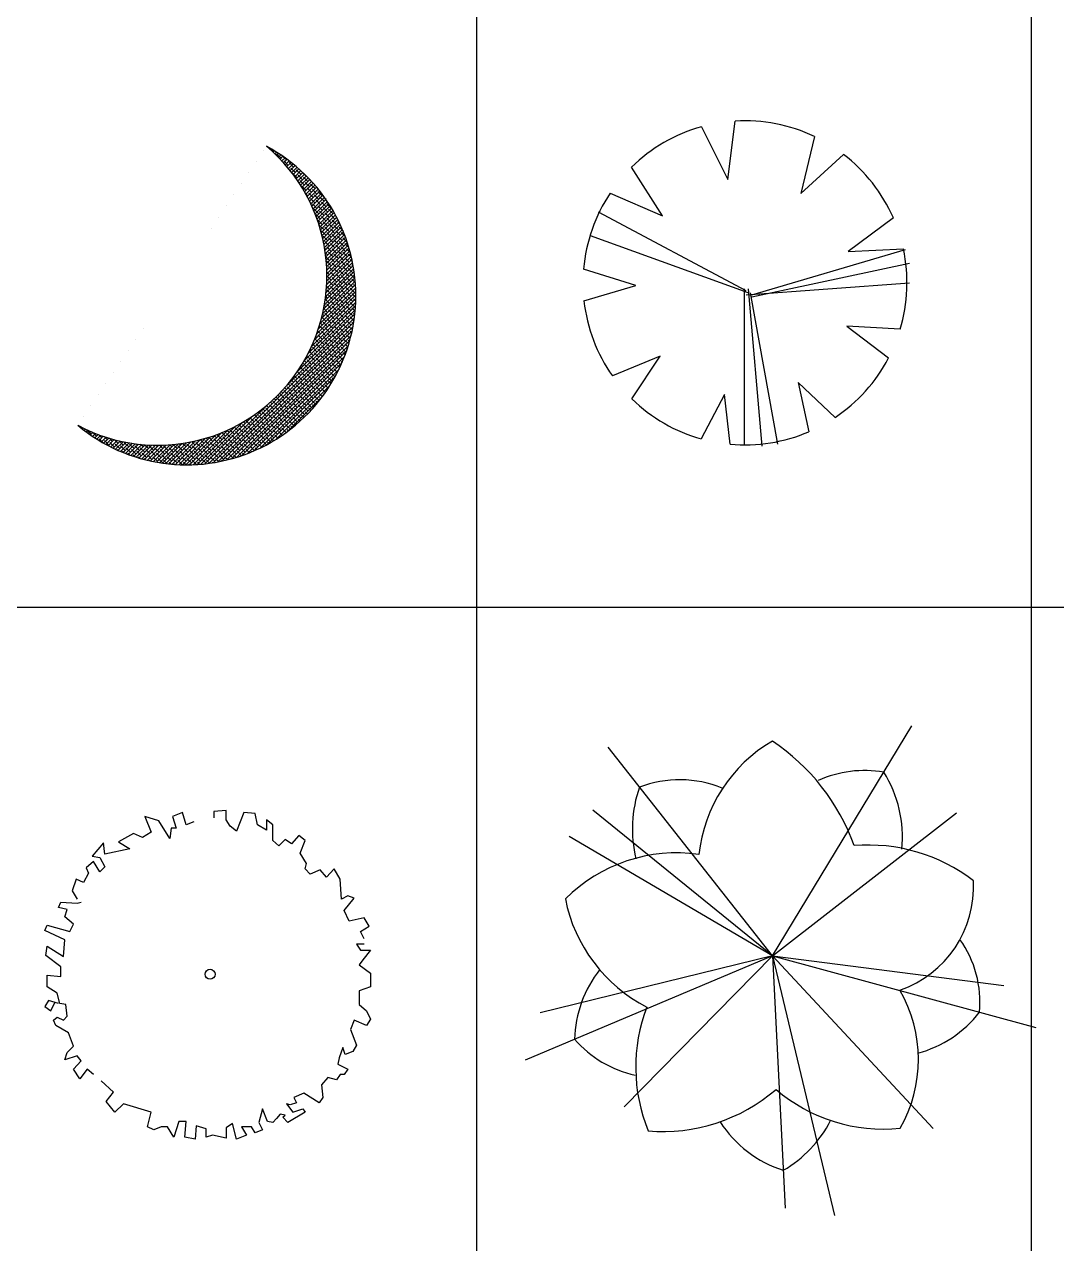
# Model space of a CAD drawing. Header units: inches. Extents: x 7658 to 73799, y 48 to 40262.
# Drawn here: x 53379 to 57877, y 20051 to 25364 of the extents above; entities that cross this region are included whole.
import ezdxf

# ---------------------------------------------------------------- set-up
doc = ezdxf.new("R2010")
doc.units = ezdxf.units.IN
doc.layers.add('www.cad-blocks.net', color=7, linetype='Continuous')

# ---------------------------------------------------------------- blocks, each defined once
blk = doc.blocks.new('A$C516926BB')
for p, q in [((43.96251811929505, 38.51941162519506), (43.9625181192946, -2.748136466834694e-06)), ((46.37947902582323, 38.51941162519506), (46.37947902582255, -2.748136466834694e-06)), ((7.570399702672148e-07, 22.12922739924215), (62.41206010361452, 22.12922739924215))]:
    blk.add_line(p, q)
blk = doc.blocks.new('A$C15DD5AC1')
h = blk.add_hatch()
h.set_pattern_fill('ANSI38', color=0, scale=5, style=0)
h.set_pattern_definition([(44.99998957796004, (-211.3732295137436, 8.295603109805825), (-0.007812825470250043, 0.007812822627961657), []), (135.0000104220399, (-211.3732295137436, 8.295603109805825), (-0.02343847641075013, 0.007812822627961659), [0.02762250432670089, -0.01657350259602054])])
edge = h.paths.add_edge_path()
edge.add_ellipse((0.3483260513694404, 0.8232904848136968), major_axis=(-0.7378393253050525, 1.164091402221517e-07), ratio=0.9999996362028096, start_angle=61.83001185865388, end_angle=229.9718472893028)
edge.add_ellipse((0.4745518012143748, 0.7378322159722757), major_axis=(0.7378393253054394, 2.522021295958343e-07), ratio=0.9999996362015315, start_angle=229.9718186653987, end_angle=421.8299832347398, ccw=False)
at = {"color": 0}
for centre, major_axis, ratio, start_param, end_param in [((0.3483260513694404, 0.8232904848136968), (-0.7378393253050525, 1.164091402221517e-07), 0.9999996362028098, 1.079137283480649, 4.013765922091931), ((0.4745518012143748, 0.7378322159722757), (0.7378393253054394, 2.522021295958343e-07), 0.9999996362015315, 4.013765422510559, 7.36232209107869)]:
    blk.add_ellipse(centre, major_axis=major_axis, ratio=ratio, start_param=start_param, end_param=end_param, dxfattribs=at)
blk = doc.blocks.new('A$C2BED6654')
for p, q in [((0.5133177515392617, 1.39138560846709), (0.6281513071037352, 1.162205955842865)), ((0.6281513071037352, 1.162205955842865), (0.6613527286431236, 1.416210026518002)), ((1.006662293986892, 1.349032579686536), (0.947575696168542, 1.100748195732649)), ((0.947575696168542, 1.100748195732649), (1.133458461603368, 1.271394754736775)), ((0.3439537421500063, 1.003963291931541), (0.2089777988721835, 1.215401498800475)), ((0.1157219667127265, 1.102662851126752), (0.3439537421500063, 1.003963291931541)), ((0.7082009881121394, 0.6766797551852051), (0.06441712628043206, 1.01930243347465)), ((1.350039138358397, 0.9949293291494996), (1.152764687689341, 0.8483467805936016)), ((0.716784768414982, 0.6681141934541301), (0.03008198386896765, 0.9165156299893624)), ((0.7339523502205338, 0.6595486212720516), (1.403487574167912, 0.8565566665120059)), ((1.152764687689341, 0.8483467805936016), (1.393838935651274, 0.8590955987820053)), ((0.2279622004484736, 0.7000637051264675), (-7.335529517149553e-09, 0.771708296602128)), ((0.7339523502205338, 0.6509830595412041), (1.420655155980739, 0.7965976925909217)), ((0.001841815350417164, 0.6325950826419557), (0.2279622004484736, 0.7000637051264675)), ((0.7082009881121394, 0.6595486212720516), (1.420655155980739, 0.7109420230185606)), ((0.6996172078165728, 0.6852453273672836), (0.6996172078165728, 0.008565532519014596)), ((0.716784768414982, 0.6852453273672836), (0.7768712729346134, -3.96630639443174e-08)), ((0.7253685699249672, 0.6681141934541301), (0.8455415577498115, 0.008565532519014596)), ((1.147708072115165, 0.523103137698854), (1.329039053333872, 0.3842291176990784)), ((1.379908227200076, 0.5093639364081355), (1.147708072115165, 0.523103137698854)), ((0.3344504134693125, 0.3927051895573186), (0.1255045097157108, 0.3059305804713404)), ((0.2110574658061068, 0.2054720133630781), (0.3344504134693125, 0.3927051895573186)), ((0.9347718960711973, 0.2772023822326446), (0.9824836046177552, 0.06292637060664674)), ((1.09610448175772, 0.1247112076005124), (0.9347718960711973, 0.2772023822326446)), ((0.6135913628488652, 0.2257042105666187), (0.5128076979269736, 0.03166284457392976)), ((0.6387865192291429, 0.008406480339317568), (0.6135913628488652, 0.2257042105666187))]:
    blk.add_line(p, q)
for start, end in [(105.6217452453656, 134.4554187278519), (64.56477009691226, 93.41730202364553), (23.67308824165391, 52.47660926124377), (146.3504279036786, 175.1040677367907), (343.367030534176, 12.07090574251365), (186.4130059631302, 215.0564945569677), (303.7918139794368, 332.3880156390057), (225.7805501950236, 254.3352695583967), (264.7460243683145, 293.2811718764914)]:
    blk.add_arc((0.7034365975628134, 0.7114528142594736), 0.7060125921388364, start, end)
blk = doc.blocks.new('A$C2C93388F')
for p, q in [((0.4968316438566944, 1.3876380845727), (0.4367970140338002, 1.405873529843348)), ((0.4367970140338002, 1.405873529843348), (0.4641027806844704, 1.337609537182516)), ((0.5459249386317424, 1.310335653921129), (0.4968316438566944, 1.3876380845727)), ((0.6005364719335375, 1.42410897484001), (0.5568662736795886, 1.405873529843348)), ((0.5568662736795886, 1.405873529843348), (0.57323070528264, 1.355844982179178)), ((0.6169009035365889, 1.369481923809872), (0.6005364719335375, 1.42410897484001)), ((0.6497249087481123, 1.383118865440338), (0.6169009035365889, 1.369481923809872)), ((0.7916768385578052, 1.433147413104507), (0.7370653052560101, 1.428628193972372)), ((0.7370653052560101, 1.428628193972372), (0.7370653052560101, 1.401354310710985)), ((0.7916768385578052, 1.392236588212654), (0.7916768385578052, 1.433147413104507)), ((0.8080412701608566, 1.364962704951495), (0.7916768385578052, 1.392236588212654)), ((0.8680758999837508, 1.42410897484001), (0.8353470368117542, 1.342208040548485)), ((0.9172643367983255, 1.419510471473814), (0.8680758999837508, 1.42410897484001)), ((0.928110529806645, 1.369481923809872), (0.9172643367983255, 1.419510471473814)), ((0.993663398190165, 1.369481923809872), (0.9663576315394948, 1.392236588212654)), ((0.9663576315394948, 1.392236588212654), (0.9663576315394948, 1.346727259680847)), ((0.3876085772189981, 1.333090318050154), (0.3221508508750048, 1.296698712290663)), ((0.4258556789518479, 1.314854872779506), (0.3876085772189981, 1.333090318050154)), ((0.4641027806844704, 1.337609537182516), (0.4258556789518479, 1.314854872779506)), ((0.5514431771923682, 1.355844982179178), (0.5459249386317424, 1.310335653921129)), ((0.57323070528264, 1.355844982179178), (0.5514431771923682, 1.355844982179178)), ((0.8353470368117542, 1.342208040548485), (0.8080412701608566, 1.364962704951495)), ((0.9663576315394948, 1.346727259680847), (0.928110529806645, 1.369481923809872)), ((0.993663398190165, 1.30121793114904), (0.993663398190165, 1.369481923809872)), ((0.2565979824912574, 1.292100208650481), (0.2075046877162094, 1.232953938761966)), ((0.2621162210521106, 1.242071661260297), (0.2565979824912574, 1.292100208650481)), ((0.3221508508750048, 1.296698712290663), (0.3712441456500528, 1.264826325389322)), ((1.020969164875396, 1.278463267020015), (0.993663398190165, 1.30121793114904)), ((1.048274931526066, 1.305816434788994), (1.020969164875396, 1.278463267020015)), ((1.075580698176964, 1.287580989792104), (1.048274931526066, 1.305816434788994)), ((1.10830956134896, 1.323972595551822), (1.075580698176964, 1.287580989792104)), ((1.135615327999858, 1.30121793114904), (1.10830956134896, 1.323972595551822)), ((1.113732657870287, 1.246670164900252), (1.135615327999858, 1.30121793114904)), ((0.2075046877162094, 1.232953938761966), (0.2402335508882061, 1.228434719629604)), ((0.2402335508882061, 1.228434719629604), (0.2621162210521106, 1.187523894737751)), ((0.3712441456500528, 1.264826325389322), (0.2621162210521106, 1.242071661260297)), ((1.141038424521184, 1.201160836368445), (1.113732657870287, 1.246670164900252)), ((0.2129277842373085, 1.210199274359184), (0.1801989210653119, 1.182925391097797)), ((0.1801989210653119, 1.182925391097797), (0.1911402561472642, 1.160170726968772)), ((0.2402335508882061, 1.164769230608727), (0.2129277842373085, 1.210199274359184)), ((0.2621162210521106, 1.187523894737751), (0.2402335508882061, 1.164769230608727)), ((1.135615327999858, 1.17840617223942), (1.141038424521184, 1.201160836368445)), ((1.157402856124236, 1.155651507836637), (1.135615327999858, 1.17840617223942)), ((1.201073054344079, 1.173807668599466), (1.157402856124236, 1.155651507836637)), ((1.228378821029082, 1.142014566479929), (1.201073054344079, 1.173807668599466)), ((1.261202826240606, 1.17840617223942), (1.228378821029082, 1.142014566479929)), ((1.288508592891503, 1.132896843707613), (1.261202826240606, 1.17840617223942)), ((0.136528722811363, 1.132896843707613), (0.1201642912424177, 1.082868296317429)), ((0.1692575859833596, 1.119259902076919), (0.136528722811363, 1.132896843707613)), ((0.1911402561472642, 1.160170726968772), (0.1692575859833596, 1.119259902076919)), ((1.293931689412602, 1.046476690557711), (1.288508592891503, 1.132896843707613)), ((0.1201642912424177, 1.082868296317429), (0.141951819332462, 1.046476690557711)), ((0.06003451934589066, 1.010085084524235), (0.07097585442784293, 1.032839748927017)), ((0.09828162107851313, 1.000967362025904), (0.06003451934589066, 1.010085084524235)), ((0.07097585442784293, 1.032839748927017), (0.141951819332462, 1.028241245287063)), ((0.141951819332462, 1.028241245287063), (0.1583162509357408, 1.032839748927017)), ((1.3212374560635, 1.060113632188404), (1.293931689412602, 1.046476690557711)), ((1.304873024494555, 0.9963688583859494), (1.348543222714397, 1.050995909416088)), ((1.348543222714397, 1.050995909416088), (1.3212374560635, 1.060113632188404)), ((0.08734028603089428, 0.9690949751247899), (0.09828162107851313, 1.000967362025904)), ((0.1255873877637441, 0.9372225884972067), (0.08734028603089428, 0.9690949751247899)), ((1.326660552584599, 0.9509388146357196), (1.304873024494555, 0.9963688583859494)), ((1.392213420968346, 0.9645757562661856), (1.326660552584599, 0.9509388146357196)), ((1.414000949092724, 0.928184150506695), (1.392213420968346, 0.9645757562661856)), ((-1.104770035453839e-07, 0.9099487052360473), (0.01094122460494873, 0.9327033693650719)), ((0.08734028603089428, 0.8690378803441945), (-1.104770035453839e-07, 0.9099487052360473)), ((0.01094122460494873, 0.9327033693650719), (0.1092229561604654, 0.9054294861039125)), ((0.1092229561604654, 0.9054294861039125), (0.1255873877637441, 0.9372225884972067)), ((1.375848989399401, 0.9054294861039125), (1.414000949092724, 0.928184150506695)), ((1.392213420968346, 0.8735570994763293), (1.375848989399401, 0.9054294861039125)), ((0.08191718950956783, 0.7962546688249859), (0.08734028603089428, 0.8690378803441945)), ((1.392213420968346, 0.8508024350735468), (1.359484557796122, 0.8508024350735468)), ((1.359484557796122, 0.8508024350735468), (1.375848989399401, 0.8235285518123874)), ((0.005518128083622287, 0.8007738876833628), (0.01094122460494873, 0.8416847125752156)), ((0.07097585442784293, 0.7507453402931787), (0.005518128083622287, 0.8007738876833628)), ((0.01094122460494873, 0.8416847125752156), (0.08191718950956783, 0.7962546688249859)), ((1.375848989399401, 0.8235285518123874), (1.419519187619017, 0.8235285518123874)), ((1.419519187619017, 0.8235285518123874), (1.38679032444702, 0.7825384424127151)), ((0.07097585442784293, 0.7097552308935065), (0.07097585442784293, 0.7507453402931787)), ((1.38679032444702, 0.7825384424127151), (1.370330750838548, 0.75986306279151)), ((1.370330750838548, 0.75986306279151), (1.419519187619017, 0.7233921725241999)), ((0.01094122460494873, 0.6642459023616993), (0.01094122460494873, 0.7143537345334607)), ((0.01094122460494873, 0.7143537345334607), (0.07097585442784293, 0.7097552308935065)), ((1.419519187619017, 0.7233921725241999), (1.419519187619017, 0.6642459023616993)), ((0.05461142285889764, 0.6369720191003125), (0.01094122460494873, 0.6642459023616993)), ((1.419519187619017, 0.6642459023616993), (1.370330750838548, 0.646089741872629)), ((1.370330750838548, 0.646089741872629), (1.370330750838548, 0.5869434717101285)), ((0.0163643211260478, 0.6050996324729567), (-1.104770035453839e-07, 0.5778257492117973)), ((0.06003451934589066, 0.5914626908424907), (0.0163643211260478, 0.6050996324729567)), ((0.02730565617366665, 0.5596695884489691), (0.04367008777694537, 0.596061194482445)), ((0.06555275790651649, 0.5914626908424907), (0.05461142285889764, 0.6369720191003125)), ((0.09285852459152011, 0.5869434717101285), (0.06555275790651649, 0.5914626908424907)), ((0.09828162107851313, 0.5369149243199445), (0.09285852459152011, 0.5869434717101285)), ((1.370330750838548, 0.5869434717101285), (1.403154756050071, 0.5596695884489691)), ((-1.104770035453839e-07, 0.5778257492117973), (0.02730565617366665, 0.5596695884489691)), ((0.03824699125561892, 0.5186794790492968), (0.05461142285889764, 0.5323164206799902)), ((0.05461142285889764, 0.5323164206799902), (0.08191718950956783, 0.5186794790492968)), ((0.08191718950956783, 0.5186794790492968), (0.09828162107851313, 0.5369149243199445)), ((1.403154756050071, 0.5596695884489691), (1.419519187619017, 0.5232779826892511)), ((0.0491883263375712, 0.4959248149202722), (0.03824699125561892, 0.5186794790492968)), ((0.1037047175998396, 0.4641317125267506), (0.0491883263375712, 0.4959248149202722)), ((1.348543222714397, 0.5186794790492968), (1.332178791145452, 0.477768654157444)), ((1.403154756050071, 0.4959248149202722), (1.348543222714397, 0.5186794790492968)), ((1.419519187619017, 0.5232779826892511), (1.403154756050071, 0.4959248149202722)), ((0.1255873877637441, 0.4049854426382353), (0.1037047175998396, 0.4641317125267506)), ((1.332178791145452, 0.477768654157444), (1.359484557796122, 0.4095046617703701)), ((0.08734028603089428, 0.3458391724757348), (0.09828162107851313, 0.3776322748692564)), ((0.09828162107851313, 0.3776322748692564), (0.1255873877637441, 0.4049854426382353)), ((1.299354785933929, 0.400386938998281), (1.28299035433065, 0.3548776107402318)), ((1.310296120981548, 0.3685938368785173), (1.299354785933929, 0.400386938998281)), ((1.343024984153544, 0.3822307785092107), (1.310296120981548, 0.3685938368785173)), ((1.359484557796122, 0.4095046617703701), (1.343024984153544, 0.3822307785092107)), ((0.141951819332462, 0.363995333238563), (0.08734028603089428, 0.3458391724757348)), ((0.1255873877637441, 0.3048490630760625), (0.1583162509357408, 0.3412406691095384)), ((0.1583162509357408, 0.3412406691095384), (0.141951819332462, 0.363995333238563)), ((1.28299035433065, 0.3548776107402318), (1.277567257809551, 0.3276037274790724)), ((1.277567257809551, 0.3276037274790724), (1.3212374560635, 0.3048490630760625)), ((0.1528931544144143, 0.263938238458195), (0.1255873877637441, 0.3048490630760625)), ((0.1856220175866383, 0.3048490630760625), (0.1528931544144143, 0.263938238458195)), ((0.2129277842373085, 0.2820943989470379), (0.1856220175866383, 0.3048490630760625)), ((1.233897059589708, 0.2684574573165719), (1.206591292904704, 0.2365850704152308)), ((1.272049019248698, 0.2593397348180133), (1.233897059589708, 0.2684574573165719)), ((1.288508592891503, 0.2820943989470379), (1.272049019248698, 0.2593397348180133)), ((1.304873024494555, 0.2820943989470379), (1.288508592891503, 0.2820943989470379)), ((1.3212374560635, 0.3048490630760625), (1.304873024494555, 0.2820943989470379)), ((0.3002681807454337, 0.2047919682956945), (0.2456566474095325, 0.2548205156858785)), ((1.206591292904704, 0.2365850704152308), (1.212014389425804, 0.1820373041666699)), ((0.2675393175732097, 0.1638018588960222), (0.3002681807454337, 0.2047919682956945)), ((0.3057864193060595, 0.1182925303642151), (0.2675393175732097, 0.1638018588960222)), ((1.130097089439232, 0.2001934646557402), (1.086426891219389, 0.1820373041666699)), ((1.086426891219389, 0.1820373041666699), (1.097368226267236, 0.1592826397638873)), ((1.195649957857086, 0.1592826397638873), (1.130097089439232, 0.2001934646557402)), ((1.212014389425804, 0.1820373041666699), (1.195649957857086, 0.1592826397638873)), ((0.3439383789650492, 0.154684136397691), (0.3057864193060595, 0.1182925303642151)), ((0.4641027806844704, 0.1182925303642151), (0.3439383789650492, 0.154684136397691)), ((0.4477383491155251, 0.05462704134333762), (0.4641027806844704, 0.1182925303642151)), ((0.9499931999705495, 0.1320087565025005), (0.9336287683672708, 0.07286248661398531)), ((0.9717807280605939, 0.07738170574612013), (0.9499931999705495, 0.1320087565025005)), ((1.026392261362389, 0.1092540923734759), (1.010027829793444, 0.09101864710305563)), ((1.048274931526066, 0.1046555887335217), (1.026392261362389, 0.1092540923734759)), ((1.070062459616338, 0.1501649172653288), (1.053698028047393, 0.154684136397691)), ((1.053698028047393, 0.154684136397691), (1.08100379469829, 0.1182925303642151)), ((1.135615327999858, 0.1182925303642151), (1.059216266608018, 0.07286248661398531)), ((1.097368226267236, 0.1592826397638873), (1.070062459616338, 0.1501649172653288)), ((1.08100379469829, 0.1182925303642151), (1.124673992952239, 0.1320087565025005)), ((1.124673992952239, 0.1320087565025005), (1.135615327999858, 0.1182925303642151)), ((0.4750441157664227, 0.04099009971264422), (0.4477383491155251, 0.05462704134333762)), ((0.5077729789384193, 0.05462704134333762), (0.4750441157664227, 0.04099009971264422)), ((0.5350787455893169, 0.05462704134333762), (0.5077729789384193, 0.05462704134333762)), ((0.5623845122402145, 0.009117713085288415), (0.5350787455893169, 0.05462704134333762)), ((0.5841720403645922, 0.07738170574612013), (0.5623845122402145, 0.009117713085288415)), ((0.6169009035365889, 0.07738170574612013), (0.5841720403645922, 0.07738170574612013)), ((0.6114778070152624, 0.009117713085288415), (0.6169009035365889, 0.07738170574612013)), ((0.6606662438300646, 0.05914626047547245), (0.6551480052694387, -9.686800694908015e-09)), ((0.70433644204968, 0.04550931884500642), (0.6606662438300646, 0.05914626047547245)), ((0.8189826052084754, 0.06826398297403102), (0.7916768385578052, 0.05010782248496071)), ((0.8353470368117542, -9.686800694908015e-09), (0.8189826052084754, 0.06826398297403102)), ((0.9008047631557474, 0.05462704134333762), (0.8571345649017985, 0.05462704134333762)), ((0.8571345649017985, 0.05462704134333762), (0.8790172350657031, 0.01823543558361962)), ((0.9172643367983255, 0.0273531580821782), (0.9008047631557474, 0.05462704134333762)), ((0.9336287683672708, 0.07286248661398531), (0.9499931999705495, 0.04099009971264422)), ((0.993663398190165, 0.07286248661398531), (0.9717807280605939, 0.07738170574612013)), ((1.010027829793444, 0.09101864710305563), (0.993663398190165, 0.07286248661398531)), ((1.037333596444114, 0.09561715074300992), (1.048274931526066, 0.1046555887335217)), ((1.059216266608018, 0.07286248661398531), (1.037333596444114, 0.09561715074300992)), ((0.6551480052694387, -9.686800694908015e-09), (0.6114778070152624, 0.009117713085288415)), ((0.70433644204968, 0.009117713085288415), (0.70433644204968, 0.04550931884500642)), ((0.731642208734911, 0.01823543558361962), (0.70433644204968, 0.009117713085288415)), ((0.7916768385578052, 0.004598493953153593), (0.731642208734911, 0.01823543558361962)), ((0.7916768385578052, 0.05010782248496071), (0.7916768385578052, 0.004598493953153593)), ((0.8790172350657031, 0.01823543558361962), (0.8353470368117542, -9.686800694908015e-09)), ((0.9499931999705495, 0.04099009971264422), (0.9172643367983255, 0.0273531580821782))]:
    blk.add_line(p, q)
blk.add_ellipse((0.7207008736529588, 0.7188729533918377), major_axis=(0.01540610606316846, 0.01540610606316846), ratio=0.9999999999947529, start_param=5.497787143779514, end_param=11.7809724509591)
blk = doc.blocks.new('A$C31CF1247')
for points in [[(1.077803405895793, 1.13178731748576), (1.686036386979822, 2.133387784567049)], [(1.077803405895793, 1.13178731748576), (0.3615718767910039, 2.040451945799987)], [(1.077803405895793, 1.13178731748576), (0.2951653063591948, 1.767255280011796)], [(1.077803405895793, 1.13178731748576), (1.880934607775771, 1.754402720473763)], [(1.077803405895793, 1.13178731748576), (0.1924432096261626, 1.651580251679889)], [(1.077803405895793, 1.13178731748576), (-5.286483428790234e-08, 0.677137215972607)], [(1.077803405895793, 1.13178731748576), (0.06525330763724924, 0.8836475401885764)], [(1.077803405895793, 1.13178731748576), (0.4322627007484243, 0.4738918826460576)], [(1.077803405895793, 1.13178731748576), (2.08637821003208, 1.002515534439226)], [(1.077803405895793, 1.13178731748576), (1.778212511042739, 0.379155936274401)], [(1.077803405895793, 1.13178731748576), (1.34806487644164, -4.944331521983258e-08)], [(1.077803405895793, 1.13178731748576), (2.226199051306139, 0.8196509672795855)], [(1.077803405895793, 1.13178731748576), (1.133794492065135, 0.03174802789953901)]]:
    blk.add_lwpolyline(points)
for centre, radius, start, end in [((1.407897894080634, 1.502497536250075), 0.654281733202192, 120.2991155745531, 173.7805818920833), ((0.5681935863065064, 1.301596703811811), 0.9198733161839058, 19.71562086935347, 56.35813496298848), ((1.47788185041918, 1.452895616669139), 0.4861924169085803, 79.8647348326183, 114.2958446379136), ((1.122553923720943, 1.651922545876232), 0.5220567638278776, 353.9431746799376, 32.38004687411156), ((1.022750705636327, 1.684056290376475), 0.5550061425098178, 160.7993747459662, 193.4213190068508), ((0.6738619703110089, 1.409578077692231), 0.4894545839265499, 67.72904609782168, 110.9798292632776), ((1.496125434852274, 0.8608851278650036), 0.753585991291323, 52.55972368292282, 94.71793360092686), ((0.6600672952049536, 0.8949140173401702), 0.6854216089557301, 81.83050285857497, 134.9685773219612), ((1.477650517499342, 1.433191870836708), 0.4773159084225011, 289.0943557353049, 3.126256308659888), ((0.8397185228564013, 1.510827562800387), 0.6768461536674434, 191.1581304825049, 242.8352380054666), ((1.507603741612002, 0.9295024365962945), 0.4750236853233161, 354.7924131028025, 35.24544575374617), ((0.7293472254591506, 0.7542147179185577), 0.513792543375995, 141.6766146052185, 178.4464366048178), ((1.108892944739637, 0.6801222699225491), 0.6055844553703311, 330.3077931727939, 29.91513244300088), ((1.218599873763878, 0.6461956550483592), 0.7362592166863909, 159.11732120779, 202.158756935538), ((1.580276659877654, 1.196876815838777), 0.5066715047864923, 285.0733901229348, 322.2075698043464), ((0.5861478178587731, 1.093686360595711), 0.4931296991300153, 221.3116846754974, 257.535745877886), ((0.5996675119354222, 1.122045584862235), 0.756172590887422, 265.2248205026563, 310.8069045264244), ((1.562966834427471, 1.09871617324211), 0.7221622699283318, 229.4869859254174, 275.7216626127999), ((1.279631602003747, 0.6838481755341945), 0.5103449900983293, 212.7006255537947, 252.4053515958433), ((0.8599671811889493, 0.6574738782553595), 0.531153483850977, 299.9776016379037, 332.6878958122793)]:
    blk.add_arc(centre, radius, start, end)

msp = doc.modelspace()

# ---------------------------------------------------------------- block references
at = {"xscale": 1000, "yscale": 1000, "zscale": 1000}
for name, p in [('A$C2BED6654', (55815.62371571336, 23525.85519559519)), ('A$C15DD5AC1', (53610.89544092372, 23444.21228292271)), ('A$C31CF1247', (55560.58532261217, 20172.84205614654)), ('A$C2C93388F', (53467.08264467746, 20505.39893577068))]:
    msp.add_blockref(name, p, dxfattribs=at)
at = {"layer": 'www.cad-blocks.net', "color": 155, "true_color": 0x546d8e, "xscale": 1000, "yscale": 1000, "zscale": 1000}
msp.add_blockref('A$C516926BB', (11386.69357477102, 694.3642668112952), dxfattribs=at)

doc.saveas('drawing.dxf')
